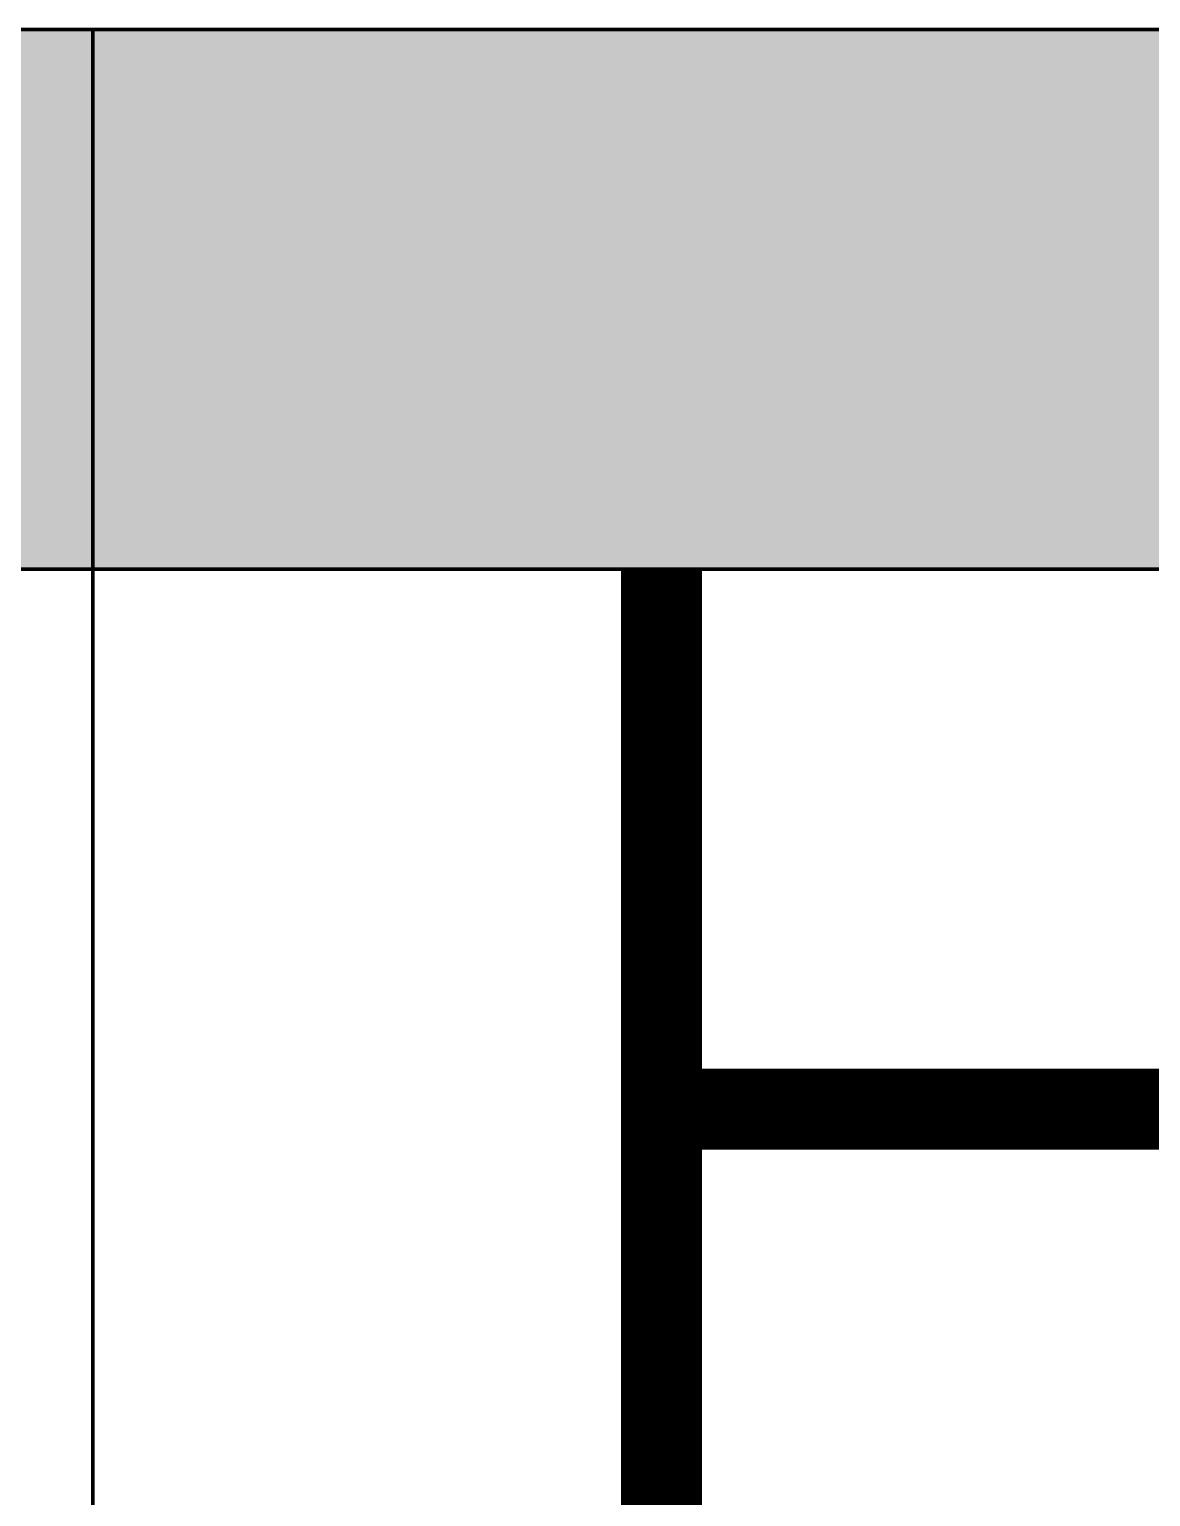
# Model space of a CAD drawing. Header units: millimetres. Extents: x -116965 to 323937, y 291661 to 566926.
# Drawn here: x -44144.2 to -43936.5, y 306765.3 to 307037 of the extents above; entities that cross this region are included whole.
import ezdxf

# ---------------------------------------------------------------- set-up
doc = ezdxf.new("R2010")
doc.units = ezdxf.units.MM
doc.layers.get('0').update_dxf_attribs({"lineweight": 18})
doc.layers.add('C00-00-00', color=7, linetype='Continuous')
doc.layers.add('C34-3A-40', color=7, linetype='Continuous', true_color=0x343a40)
doc.layers.add('C62-64-69', color=7, linetype='Continuous', true_color=0x626469)

msp = doc.modelspace()

# ---------------------------------------------------------------- hatches: boundary and pattern name
at = {"layer": 'C34-3A-40'}
h = msp.add_hatch(color=256, dxfattribs=at)
h.dxf.hatch_style = 2
h.paths.add_polyline_path([(-44532.393056, 307037.046927), (-44132.448887, 307037.046927), (-44132.448887, 306937.060883), (-44532.393056, 306937.060883)])
h = msp.add_hatch(color=256, dxfattribs=at)
h.dxf.hatch_style = 2
h.paths.add_polyline_path([(-44132.448887, 307037.046927), (-43932.476806, 307037.046927), (-43932.476806, 306937.060883), (-44132.448887, 306937.060883)])
at = {"layer": 'C62-64-69'}
h = msp.add_hatch(color=256, dxfattribs=at)
h.dxf.hatch_style = 2
h.paths.add_polyline_path([(-44132.448887, 307028.048183), (-44100.453356, 307028.048183), (-44100.453356, 307021.049158), (-44132.448887, 307021.049158)])
h = msp.add_hatch(color=256, dxfattribs=at)
h.dxf.hatch_style = 2
h.paths.add_polyline_path([(-44100.453356, 307028.048183), (-44068.457821, 307028.048183), (-44068.457821, 307021.049158), (-44100.453356, 307021.049158)])
h = msp.add_hatch(color=256, dxfattribs=at)
h.dxf.hatch_style = 2
h.paths.add_polyline_path([(-44100.453356, 307028.048183), (-44068.457821, 307028.048183), (-44068.457821, 307021.049158), (-44100.453356, 307021.049158)])
h = msp.add_hatch(color=256, dxfattribs=at)
h.dxf.hatch_style = 2
h.paths.add_polyline_path([(-44068.457821, 307028.048183), (-44036.462287, 307028.048183), (-44036.462287, 307021.049158), (-44068.457821, 307021.049158)])
h = msp.add_hatch(color=256, dxfattribs=at)
h.dxf.hatch_style = 2
h.paths.add_polyline_path([(-44068.457821, 307028.048183), (-44036.462287, 307028.048183), (-44036.462287, 307021.049158), (-44068.457821, 307021.049158)])
h = msp.add_hatch(color=256, dxfattribs=at)
h.dxf.hatch_style = 2
h.paths.add_polyline_path([(-44036.462287, 307028.048183), (-44004.466756, 307028.048183), (-44004.466756, 307021.049158), (-44036.462287, 307021.049158)])
h = msp.add_hatch(color=256, dxfattribs=at)
h.dxf.hatch_style = 2
h.paths.add_polyline_path([(-44036.462287, 307028.048183), (-44004.466756, 307028.048183), (-44004.466756, 307021.049158), (-44036.462287, 307021.049158)])
h = msp.add_hatch(color=256, dxfattribs=at)
h.dxf.hatch_style = 2
h.paths.add_polyline_path([(-44004.466756, 307028.048183), (-43972.471221, 307028.048183), (-43972.471221, 307021.049158), (-44004.466756, 307021.049158)])
h = msp.add_hatch(color=256, dxfattribs=at)
h.dxf.hatch_style = 2
h.paths.add_polyline_path([(-44004.466756, 307028.048183), (-43972.471221, 307028.048183), (-43972.471221, 307021.049158), (-44004.466756, 307021.049158)])
h = msp.add_hatch(color=256, dxfattribs=at)
h.dxf.hatch_style = 2
h.paths.add_polyline_path([(-43972.471221, 307028.048183), (-43940.475687, 307028.048183), (-43940.475687, 307021.049158), (-43972.471221, 307021.049158)])
h = msp.add_hatch(color=256, dxfattribs=at)
h.dxf.hatch_style = 2
h.paths.add_polyline_path([(-44132.448887, 307021.049158), (-44100.453356, 307021.049158), (-44100.453356, 307019.049439), (-44132.448887, 307019.049439)])
h = msp.add_hatch(color=256, dxfattribs=at)
h.dxf.hatch_style = 2
h.paths.add_polyline_path([(-44100.453356, 307021.049158), (-44068.457821, 307021.049158), (-44068.457821, 307019.049439), (-44100.453356, 307019.049439)])
h = msp.add_hatch(color=256, dxfattribs=at)
h.dxf.hatch_style = 2
h.paths.add_polyline_path([(-44100.453356, 307021.049158), (-44068.457821, 307021.049158), (-44068.457821, 307019.049439), (-44100.453356, 307019.049439)])
h = msp.add_hatch(color=256, dxfattribs=at)
h.dxf.hatch_style = 2
h.paths.add_polyline_path([(-44068.457821, 307021.049158), (-44036.462287, 307021.049158), (-44036.462287, 307019.049439), (-44068.457821, 307019.049439)])
h = msp.add_hatch(color=256, dxfattribs=at)
h.dxf.hatch_style = 2
h.paths.add_polyline_path([(-44068.457821, 307021.049158), (-44036.462287, 307021.049158), (-44036.462287, 307019.049439), (-44068.457821, 307019.049439)])
h = msp.add_hatch(color=256, dxfattribs=at)
h.dxf.hatch_style = 2
h.paths.add_polyline_path([(-44036.462287, 307021.049158), (-44004.466756, 307021.049158), (-44004.466756, 307019.049439), (-44036.462287, 307019.049439)])
h = msp.add_hatch(color=256, dxfattribs=at)
h.dxf.hatch_style = 2
h.paths.add_polyline_path([(-44036.462287, 307021.049158), (-44004.466756, 307021.049158), (-44004.466756, 307019.049439), (-44036.462287, 307019.049439)])
h = msp.add_hatch(color=256, dxfattribs=at)
h.dxf.hatch_style = 2
h.paths.add_polyline_path([(-44004.466756, 307021.049158), (-43972.471221, 307021.049158), (-43972.471221, 307019.049439), (-44004.466756, 307019.049439)])
h = msp.add_hatch(color=256, dxfattribs=at)
h.dxf.hatch_style = 2
h.paths.add_polyline_path([(-44004.466756, 307021.049158), (-43972.471221, 307021.049158), (-43972.471221, 307019.049439), (-44004.466756, 307019.049439)])
h = msp.add_hatch(color=256, dxfattribs=at)
h.dxf.hatch_style = 2
h.paths.add_polyline_path([(-43972.471221, 307021.049158), (-43940.475687, 307021.049158), (-43940.475687, 307019.049439), (-43972.471221, 307019.049439)])
h = msp.add_hatch(color=256, dxfattribs=at)
h.dxf.hatch_style = 2
h.paths.add_polyline_path([(-44132.448887, 307019.049439), (-44100.453356, 307019.049439), (-44100.453356, 307012.050414), (-44132.448887, 307012.050414)])
h = msp.add_hatch(color=256, dxfattribs=at)
h.dxf.hatch_style = 2
h.paths.add_polyline_path([(-44100.453356, 307019.049439), (-44068.457821, 307019.049439), (-44068.457821, 307012.050414), (-44100.453356, 307012.050414)])
h = msp.add_hatch(color=256, dxfattribs=at)
h.dxf.hatch_style = 2
h.paths.add_polyline_path([(-44100.453356, 307019.049439), (-44068.457821, 307019.049439), (-44068.457821, 307012.050414), (-44100.453356, 307012.050414)])
h = msp.add_hatch(color=256, dxfattribs=at)
h.dxf.hatch_style = 2
h.paths.add_polyline_path([(-44068.457821, 307019.049439), (-44036.462287, 307019.049439), (-44036.462287, 307012.050414), (-44068.457821, 307012.050414)])
h = msp.add_hatch(color=256, dxfattribs=at)
h.dxf.hatch_style = 2
h.paths.add_polyline_path([(-44068.457821, 307019.049439), (-44036.462287, 307019.049439), (-44036.462287, 307012.050414), (-44068.457821, 307012.050414)])
h = msp.add_hatch(color=256, dxfattribs=at)
h.dxf.hatch_style = 2
h.paths.add_polyline_path([(-44036.462287, 307019.049439), (-44004.466756, 307019.049439), (-44004.466756, 307012.050414), (-44036.462287, 307012.050414)])
h = msp.add_hatch(color=256, dxfattribs=at)
h.dxf.hatch_style = 2
h.paths.add_polyline_path([(-44036.462287, 307019.049439), (-44004.466756, 307019.049439), (-44004.466756, 307012.050414), (-44036.462287, 307012.050414)])
h = msp.add_hatch(color=256, dxfattribs=at)
h.dxf.hatch_style = 2
h.paths.add_polyline_path([(-44004.466756, 307019.049439), (-43972.471221, 307019.049439), (-43972.471221, 307012.050414), (-44004.466756, 307012.050414)])
h = msp.add_hatch(color=256, dxfattribs=at)
h.dxf.hatch_style = 2
h.paths.add_polyline_path([(-44004.466756, 307019.049439), (-43972.471221, 307019.049439), (-43972.471221, 307012.050414), (-44004.466756, 307012.050414)])
h = msp.add_hatch(color=256, dxfattribs=at)
h.dxf.hatch_style = 2
h.paths.add_polyline_path([(-43972.471221, 307019.049439), (-43940.475687, 307019.049439), (-43940.475687, 307012.050414), (-43972.471221, 307012.050414)])
h = msp.add_hatch(color=256, dxfattribs=at)
h.dxf.hatch_style = 2
h.paths.add_polyline_path([(-44132.448887, 307012.050414), (-44100.453356, 307012.050414), (-44100.453356, 307010.050695), (-44132.448887, 307010.050695)])
h = msp.add_hatch(color=256, dxfattribs=at)
h.dxf.hatch_style = 2
h.paths.add_polyline_path([(-44132.448887, 307010.050695), (-44100.453356, 307010.050695), (-44100.453356, 307003.05167), (-44132.448887, 307003.05167)])
h = msp.add_hatch(color=256, dxfattribs=at)
h.dxf.hatch_style = 2
h.paths.add_polyline_path([(-44100.453356, 307012.050414), (-44068.457821, 307012.050414), (-44068.457821, 307010.050695), (-44100.453356, 307010.050695)])
h = msp.add_hatch(color=256, dxfattribs=at)
h.dxf.hatch_style = 2
h.paths.add_polyline_path([(-44100.453356, 307012.050414), (-44068.457821, 307012.050414), (-44068.457821, 307010.050695), (-44100.453356, 307010.050695)])
h = msp.add_hatch(color=256, dxfattribs=at)
h.dxf.hatch_style = 2
h.paths.add_polyline_path([(-44100.453356, 307010.050695), (-44068.457821, 307010.050695), (-44068.457821, 307003.05167), (-44100.453356, 307003.05167)])
h = msp.add_hatch(color=256, dxfattribs=at)
h.dxf.hatch_style = 2
h.paths.add_polyline_path([(-44100.453356, 307010.050695), (-44068.457821, 307010.050695), (-44068.457821, 307003.05167), (-44100.453356, 307003.05167)])
h = msp.add_hatch(color=256, dxfattribs=at)
h.dxf.hatch_style = 2
h.paths.add_polyline_path([(-44068.457821, 307012.050414), (-44036.462287, 307012.050414), (-44036.462287, 307010.050695), (-44068.457821, 307010.050695)])
h = msp.add_hatch(color=256, dxfattribs=at)
h.dxf.hatch_style = 2
h.paths.add_polyline_path([(-44068.457821, 307012.050414), (-44036.462287, 307012.050414), (-44036.462287, 307010.050695), (-44068.457821, 307010.050695)])
h = msp.add_hatch(color=256, dxfattribs=at)
h.dxf.hatch_style = 2
h.paths.add_polyline_path([(-44068.457821, 307010.050695), (-44036.462287, 307010.050695), (-44036.462287, 307003.05167), (-44068.457821, 307003.05167)])
h = msp.add_hatch(color=256, dxfattribs=at)
h.dxf.hatch_style = 2
h.paths.add_polyline_path([(-44068.457821, 307010.050695), (-44036.462287, 307010.050695), (-44036.462287, 307003.05167), (-44068.457821, 307003.05167)])
h = msp.add_hatch(color=256, dxfattribs=at)
h.dxf.hatch_style = 2
h.paths.add_polyline_path([(-44036.462287, 307012.050414), (-44004.466756, 307012.050414), (-44004.466756, 307010.050695), (-44036.462287, 307010.050695)])
h = msp.add_hatch(color=256, dxfattribs=at)
h.dxf.hatch_style = 2
h.paths.add_polyline_path([(-44036.462287, 307012.050414), (-44004.466756, 307012.050414), (-44004.466756, 307010.050695), (-44036.462287, 307010.050695)])
h = msp.add_hatch(color=256, dxfattribs=at)
h.dxf.hatch_style = 2
h.paths.add_polyline_path([(-44036.462287, 307010.050695), (-44004.466756, 307010.050695), (-44004.466756, 307003.05167), (-44036.462287, 307003.05167)])
h = msp.add_hatch(color=256, dxfattribs=at)
h.dxf.hatch_style = 2
h.paths.add_polyline_path([(-44036.462287, 307010.050695), (-44004.466756, 307010.050695), (-44004.466756, 307003.05167), (-44036.462287, 307003.05167)])
h = msp.add_hatch(color=256, dxfattribs=at)
h.dxf.hatch_style = 2
h.paths.add_polyline_path([(-44004.466756, 307012.050414), (-43972.471221, 307012.050414), (-43972.471221, 307010.050695), (-44004.466756, 307010.050695)])
h = msp.add_hatch(color=256, dxfattribs=at)
h.dxf.hatch_style = 2
h.paths.add_polyline_path([(-44004.466756, 307012.050414), (-43972.471221, 307012.050414), (-43972.471221, 307010.050695), (-44004.466756, 307010.050695)])
h = msp.add_hatch(color=256, dxfattribs=at)
h.dxf.hatch_style = 2
h.paths.add_polyline_path([(-44004.466756, 307010.050695), (-43972.471221, 307010.050695), (-43972.471221, 307003.05167), (-44004.466756, 307003.05167)])
h = msp.add_hatch(color=256, dxfattribs=at)
h.dxf.hatch_style = 2
h.paths.add_polyline_path([(-44004.466756, 307010.050695), (-43972.471221, 307010.050695), (-43972.471221, 307003.05167), (-44004.466756, 307003.05167)])
h = msp.add_hatch(color=256, dxfattribs=at)
h.dxf.hatch_style = 2
h.paths.add_polyline_path([(-43972.471221, 307012.050414), (-43940.475687, 307012.050414), (-43940.475687, 307010.050695), (-43972.471221, 307010.050695)])
h = msp.add_hatch(color=256, dxfattribs=at)
h.dxf.hatch_style = 2
h.paths.add_polyline_path([(-43972.471221, 307010.050695), (-43940.475687, 307010.050695), (-43940.475687, 307003.05167), (-43972.471221, 307003.05167)])
h = msp.add_hatch(color=256, dxfattribs=at)
h.dxf.hatch_style = 2
h.paths.add_polyline_path([(-44132.448887, 307003.05167), (-44100.453356, 307003.05167), (-44100.453356, 307001.051952), (-44132.448887, 307001.051952)])
h = msp.add_hatch(color=256, dxfattribs=at)
h.dxf.hatch_style = 2
h.paths.add_polyline_path([(-44100.453356, 307003.05167), (-44068.457821, 307003.05167), (-44068.457821, 307001.051952), (-44100.453356, 307001.051952)])
h = msp.add_hatch(color=256, dxfattribs=at)
h.dxf.hatch_style = 2
h.paths.add_polyline_path([(-44100.453356, 307003.05167), (-44068.457821, 307003.05167), (-44068.457821, 307001.051952), (-44100.453356, 307001.051952)])
h = msp.add_hatch(color=256, dxfattribs=at)
h.dxf.hatch_style = 2
h.paths.add_polyline_path([(-44068.457821, 307003.05167), (-44036.462287, 307003.05167), (-44036.462287, 307001.051952), (-44068.457821, 307001.051952)])
h = msp.add_hatch(color=256, dxfattribs=at)
h.dxf.hatch_style = 2
h.paths.add_polyline_path([(-44068.457821, 307003.05167), (-44036.462287, 307003.05167), (-44036.462287, 307001.051952), (-44068.457821, 307001.051952)])
h = msp.add_hatch(color=256, dxfattribs=at)
h.dxf.hatch_style = 2
h.paths.add_polyline_path([(-44036.462287, 307003.05167), (-44004.466756, 307003.05167), (-44004.466756, 307001.051952), (-44036.462287, 307001.051952)])
h = msp.add_hatch(color=256, dxfattribs=at)
h.dxf.hatch_style = 2
h.paths.add_polyline_path([(-44036.462287, 307003.05167), (-44004.466756, 307003.05167), (-44004.466756, 307001.051952), (-44036.462287, 307001.051952)])
h = msp.add_hatch(color=256, dxfattribs=at)
h.dxf.hatch_style = 2
h.paths.add_polyline_path([(-44004.466756, 307003.05167), (-43972.471221, 307003.05167), (-43972.471221, 307001.051952), (-44004.466756, 307001.051952)])
h = msp.add_hatch(color=256, dxfattribs=at)
h.dxf.hatch_style = 2
h.paths.add_polyline_path([(-44004.466756, 307003.05167), (-43972.471221, 307003.05167), (-43972.471221, 307001.051952), (-44004.466756, 307001.051952)])
h = msp.add_hatch(color=256, dxfattribs=at)
h.dxf.hatch_style = 2
h.paths.add_polyline_path([(-43972.471221, 307003.05167), (-43940.475687, 307003.05167), (-43940.475687, 307001.051952), (-43972.471221, 307001.051952)])
h = msp.add_hatch(color=256, dxfattribs=at)
h.dxf.hatch_style = 2
h.paths.add_polyline_path([(-44132.448887, 307001.051952), (-44100.453356, 307001.051952), (-44100.453356, 306994.052926), (-44132.448887, 306994.052926)])
h = msp.add_hatch(color=256, dxfattribs=at)
h.dxf.hatch_style = 2
h.paths.add_polyline_path([(-44100.453356, 307001.051952), (-44068.457821, 307001.051952), (-44068.457821, 306994.052926), (-44100.453356, 306994.052926)])
h = msp.add_hatch(color=256, dxfattribs=at)
h.dxf.hatch_style = 2
h.paths.add_polyline_path([(-44100.453356, 307001.051952), (-44068.457821, 307001.051952), (-44068.457821, 306994.052926), (-44100.453356, 306994.052926)])
h = msp.add_hatch(color=256, dxfattribs=at)
h.dxf.hatch_style = 2
h.paths.add_polyline_path([(-44068.457821, 307001.051952), (-44036.462287, 307001.051952), (-44036.462287, 306994.052926), (-44068.457821, 306994.052926)])
h = msp.add_hatch(color=256, dxfattribs=at)
h.dxf.hatch_style = 2
h.paths.add_polyline_path([(-44068.457821, 307001.051952), (-44036.462287, 307001.051952), (-44036.462287, 306994.052926), (-44068.457821, 306994.052926)])
h = msp.add_hatch(color=256, dxfattribs=at)
h.dxf.hatch_style = 2
h.paths.add_polyline_path([(-44036.462287, 307001.051952), (-44004.466756, 307001.051952), (-44004.466756, 306994.052926), (-44036.462287, 306994.052926)])
h = msp.add_hatch(color=256, dxfattribs=at)
h.dxf.hatch_style = 2
h.paths.add_polyline_path([(-44036.462287, 307001.051952), (-44004.466756, 307001.051952), (-44004.466756, 306994.052926), (-44036.462287, 306994.052926)])
h = msp.add_hatch(color=256, dxfattribs=at)
h.dxf.hatch_style = 2
h.paths.add_polyline_path([(-44004.466756, 307001.051952), (-43972.471221, 307001.051952), (-43972.471221, 306994.052926), (-44004.466756, 306994.052926)])
h = msp.add_hatch(color=256, dxfattribs=at)
h.dxf.hatch_style = 2
h.paths.add_polyline_path([(-44004.466756, 307001.051952), (-43972.471221, 307001.051952), (-43972.471221, 306994.052926), (-44004.466756, 306994.052926)])
h = msp.add_hatch(color=256, dxfattribs=at)
h.dxf.hatch_style = 2
h.paths.add_polyline_path([(-43972.471221, 307001.051952), (-43940.475687, 307001.051952), (-43940.475687, 306994.052926), (-43972.471221, 306994.052926)])
h = msp.add_hatch(color=256, dxfattribs=at)
h.dxf.hatch_style = 2
h.paths.add_polyline_path([(-44132.448887, 306994.052926), (-44100.453356, 306994.052926), (-44100.453356, 306992.053208), (-44132.448887, 306992.053208)])
h = msp.add_hatch(color=256, dxfattribs=at)
h.dxf.hatch_style = 2
h.paths.add_polyline_path([(-44100.453356, 306994.052926), (-44068.457821, 306994.052926), (-44068.457821, 306992.053208), (-44100.453356, 306992.053208)])
h = msp.add_hatch(color=256, dxfattribs=at)
h.dxf.hatch_style = 2
h.paths.add_polyline_path([(-44100.453356, 306994.052926), (-44068.457821, 306994.052926), (-44068.457821, 306992.053208), (-44100.453356, 306992.053208)])
h = msp.add_hatch(color=256, dxfattribs=at)
h.dxf.hatch_style = 2
h.paths.add_polyline_path([(-44068.457821, 306994.052926), (-44036.462287, 306994.052926), (-44036.462287, 306992.053208), (-44068.457821, 306992.053208)])
h = msp.add_hatch(color=256, dxfattribs=at)
h.dxf.hatch_style = 2
h.paths.add_polyline_path([(-44068.457821, 306994.052926), (-44036.462287, 306994.052926), (-44036.462287, 306992.053208), (-44068.457821, 306992.053208)])
h = msp.add_hatch(color=256, dxfattribs=at)
h.dxf.hatch_style = 2
h.paths.add_polyline_path([(-44036.462287, 306994.052926), (-44004.466756, 306994.052926), (-44004.466756, 306992.053208), (-44036.462287, 306992.053208)])
h = msp.add_hatch(color=256, dxfattribs=at)
h.dxf.hatch_style = 2
h.paths.add_polyline_path([(-44036.462287, 306994.052926), (-44004.466756, 306994.052926), (-44004.466756, 306992.053208), (-44036.462287, 306992.053208)])
h = msp.add_hatch(color=256, dxfattribs=at)
h.dxf.hatch_style = 2
h.paths.add_polyline_path([(-44004.466756, 306994.052926), (-43972.471221, 306994.052926), (-43972.471221, 306992.053208), (-44004.466756, 306992.053208)])
h = msp.add_hatch(color=256, dxfattribs=at)
h.dxf.hatch_style = 2
h.paths.add_polyline_path([(-44004.466756, 306994.052926), (-43972.471221, 306994.052926), (-43972.471221, 306992.053208), (-44004.466756, 306992.053208)])
h = msp.add_hatch(color=256, dxfattribs=at)
h.dxf.hatch_style = 2
h.paths.add_polyline_path([(-43972.471221, 306994.052926), (-43940.475687, 306994.052926), (-43940.475687, 306992.053208), (-43972.471221, 306992.053208)])
h = msp.add_hatch(color=256, dxfattribs=at)
h.dxf.hatch_style = 2
h.paths.add_polyline_path([(-44132.448887, 306992.053208), (-44100.453356, 306992.053208), (-44100.453356, 306985.054183), (-44132.448887, 306985.054183)])
h = msp.add_hatch(color=256, dxfattribs=at)
h.dxf.hatch_style = 2
h.paths.add_polyline_path([(-44100.453356, 306992.053208), (-44068.457821, 306992.053208), (-44068.457821, 306985.054183), (-44100.453356, 306985.054183)])
h = msp.add_hatch(color=256, dxfattribs=at)
h.dxf.hatch_style = 2
h.paths.add_polyline_path([(-44100.453356, 306992.053208), (-44068.457821, 306992.053208), (-44068.457821, 306985.054183), (-44100.453356, 306985.054183)])
h = msp.add_hatch(color=256, dxfattribs=at)
h.dxf.hatch_style = 2
h.paths.add_polyline_path([(-44068.457821, 306992.053208), (-44036.462287, 306992.053208), (-44036.462287, 306985.054183), (-44068.457821, 306985.054183)])
h = msp.add_hatch(color=256, dxfattribs=at)
h.dxf.hatch_style = 2
h.paths.add_polyline_path([(-44068.457821, 306992.053208), (-44036.462287, 306992.053208), (-44036.462287, 306985.054183), (-44068.457821, 306985.054183)])
h = msp.add_hatch(color=256, dxfattribs=at)
h.dxf.hatch_style = 2
h.paths.add_polyline_path([(-44036.462287, 306992.053208), (-44004.466756, 306992.053208), (-44004.466756, 306985.054183), (-44036.462287, 306985.054183)])
h = msp.add_hatch(color=256, dxfattribs=at)
h.dxf.hatch_style = 2
h.paths.add_polyline_path([(-44036.462287, 306992.053208), (-44004.466756, 306992.053208), (-44004.466756, 306985.054183), (-44036.462287, 306985.054183)])
h = msp.add_hatch(color=256, dxfattribs=at)
h.dxf.hatch_style = 2
h.paths.add_polyline_path([(-44004.466756, 306992.053208), (-43972.471221, 306992.053208), (-43972.471221, 306985.054183), (-44004.466756, 306985.054183)])
h = msp.add_hatch(color=256, dxfattribs=at)
h.dxf.hatch_style = 2
h.paths.add_polyline_path([(-44004.466756, 306992.053208), (-43972.471221, 306992.053208), (-43972.471221, 306985.054183), (-44004.466756, 306985.054183)])
h = msp.add_hatch(color=256, dxfattribs=at)
h.dxf.hatch_style = 2
h.paths.add_polyline_path([(-43972.471221, 306992.053208), (-43940.475687, 306992.053208), (-43940.475687, 306985.054183), (-43972.471221, 306985.054183)])
h = msp.add_hatch(color=256, dxfattribs=at)
h.dxf.hatch_style = 2
h.paths.add_polyline_path([(-44132.448887, 306985.054183), (-44100.453356, 306985.054183), (-44100.453356, 306983.054464), (-44132.448887, 306983.054464)])
h = msp.add_hatch(color=256, dxfattribs=at)
h.dxf.hatch_style = 2
h.paths.add_polyline_path([(-44100.453356, 306985.054183), (-44068.457821, 306985.054183), (-44068.457821, 306983.054464), (-44100.453356, 306983.054464)])
h = msp.add_hatch(color=256, dxfattribs=at)
h.dxf.hatch_style = 2
h.paths.add_polyline_path([(-44100.453356, 306985.054183), (-44068.457821, 306985.054183), (-44068.457821, 306983.054464), (-44100.453356, 306983.054464)])
h = msp.add_hatch(color=256, dxfattribs=at)
h.dxf.hatch_style = 2
h.paths.add_polyline_path([(-44068.457821, 306985.054183), (-44036.462287, 306985.054183), (-44036.462287, 306983.054464), (-44068.457821, 306983.054464)])
h = msp.add_hatch(color=256, dxfattribs=at)
h.dxf.hatch_style = 2
h.paths.add_polyline_path([(-44068.457821, 306985.054183), (-44036.462287, 306985.054183), (-44036.462287, 306983.054464), (-44068.457821, 306983.054464)])
h = msp.add_hatch(color=256, dxfattribs=at)
h.dxf.hatch_style = 2
h.paths.add_polyline_path([(-44036.462287, 306985.054183), (-44004.466756, 306985.054183), (-44004.466756, 306983.054464), (-44036.462287, 306983.054464)])
h = msp.add_hatch(color=256, dxfattribs=at)
h.dxf.hatch_style = 2
h.paths.add_polyline_path([(-44036.462287, 306985.054183), (-44004.466756, 306985.054183), (-44004.466756, 306983.054464), (-44036.462287, 306983.054464)])
h = msp.add_hatch(color=256, dxfattribs=at)
h.dxf.hatch_style = 2
h.paths.add_polyline_path([(-44004.466756, 306985.054183), (-43972.471221, 306985.054183), (-43972.471221, 306983.054464), (-44004.466756, 306983.054464)])
h = msp.add_hatch(color=256, dxfattribs=at)
h.dxf.hatch_style = 2
h.paths.add_polyline_path([(-44004.466756, 306985.054183), (-43972.471221, 306985.054183), (-43972.471221, 306983.054464), (-44004.466756, 306983.054464)])
h = msp.add_hatch(color=256, dxfattribs=at)
h.dxf.hatch_style = 2
h.paths.add_polyline_path([(-43972.471221, 306985.054183), (-43940.475687, 306985.054183), (-43940.475687, 306983.054464), (-43972.471221, 306983.054464)])

# ---------------------------------------------------------------- linework, layer by layer
at = {"color": 1, "lineweight": -3, "ltscale": 5, "const_width": 15}
for points in [[(-44027.116129, 305037.326092), (-44027.116129, 306937.060883)], [(-43850.838252, 306837.074842), (-44027.116133, 306837.074842)]]:
    msp.add_lwpolyline(points, dxfattribs=at)
at = {"layer": 'C00-00-00', "lineweight": 211}
for points in [[(-44532.393056, 307037.046927), (-44132.448887, 307037.046927), (-44132.448887, 306937.060883), (-44532.393056, 306937.060883)], [(-44132.448887, 307037.046927), (-43932.476806, 307037.046927), (-43932.476806, 306937.060883), (-44132.448887, 306937.060883)]]:
    msp.add_lwpolyline(points, close=True, dxfattribs=at)
at = {"layer": 'C00-00-00', "lineweight": 100}
for points in [[(-44532.393056, 306937.060883), (-44132.448887, 306937.060883), (-44132.448887, 304937.340052), (-44532.393056, 304937.340052)], [(-44132.448887, 306937.060883), (-43932.476806, 306937.060883), (-43932.476806, 304937.340052), (-44132.448887, 304937.340052)]]:
    msp.add_lwpolyline(points, close=True, dxfattribs=at)

doc.saveas('drawing.dxf')
